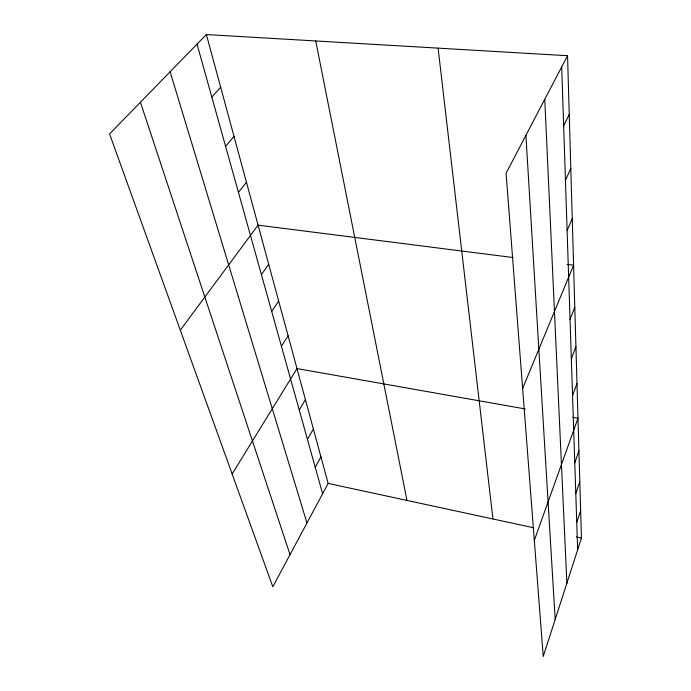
<?xml version="1.0" encoding="UTF-8"?>
<svg xmlns="http://www.w3.org/2000/svg" width="691" height="691" viewBox="0 0 691 691"><rect width="100%" height="100%" fill="white"/><g stroke="black" fill="none" stroke-linecap="round" stroke-linejoin="round"><path stroke-width="1.04" d="M567.553 55.721L581.433 538.073L543.238 656.45L506.088 173.251L567.553 55.721L206.376 34.55L109.567 133.942L272.815 586.789L328.147 483.424L206.376 34.55M576.752 522.431L580.647 510.632M575.793 493.486L579.809 481.61M574.782 462.806L578.92 450.877M534.316 540.422L577.987 418.271L572.727 417.338M572.563 395.615L576.985 383.617M571.345 358.715L575.923 346.709M570.04 319.32L574.791 307.34M522.638 388.446L573.582 265.223L567.216 264.42M567.112 230.5L572.243 218.676M565.454 180.213L570.801 168.535M563.657 125.848L569.237 114.386M315.234 467.263L320.952 456.915M307.452 439.39L313.386 429.007M299.246 410.013L305.405 399.605M232.141 473.974L296.992 368.571L525.203 408.934M281.418 346.191L288.087 335.774M271.71 311.451L278.672 301.06M261.414 274.595L268.687 264.247M180.308 330.186L258.08 225.145L512.998 257.527M238.455 192.4L246.437 182.225M225.603 146.397L233.999 136.377M211.826 97.103L220.671 87.265M328.147 483.424L533.452 527.725M576.251 536.959L581.433 538.073M140.437 102.242L290.03 554.623M170.107 71.778L306.951 523.018M197.03 44.138L322.628 493.728M315.727 40.959L406.973 500.431M438.094 48.137L492.951 518.984M525.911 135.35L555.184 619.421M544.767 99.305L566.87 583.204M561.705 66.897L577.65 549.794"/></g></svg>
